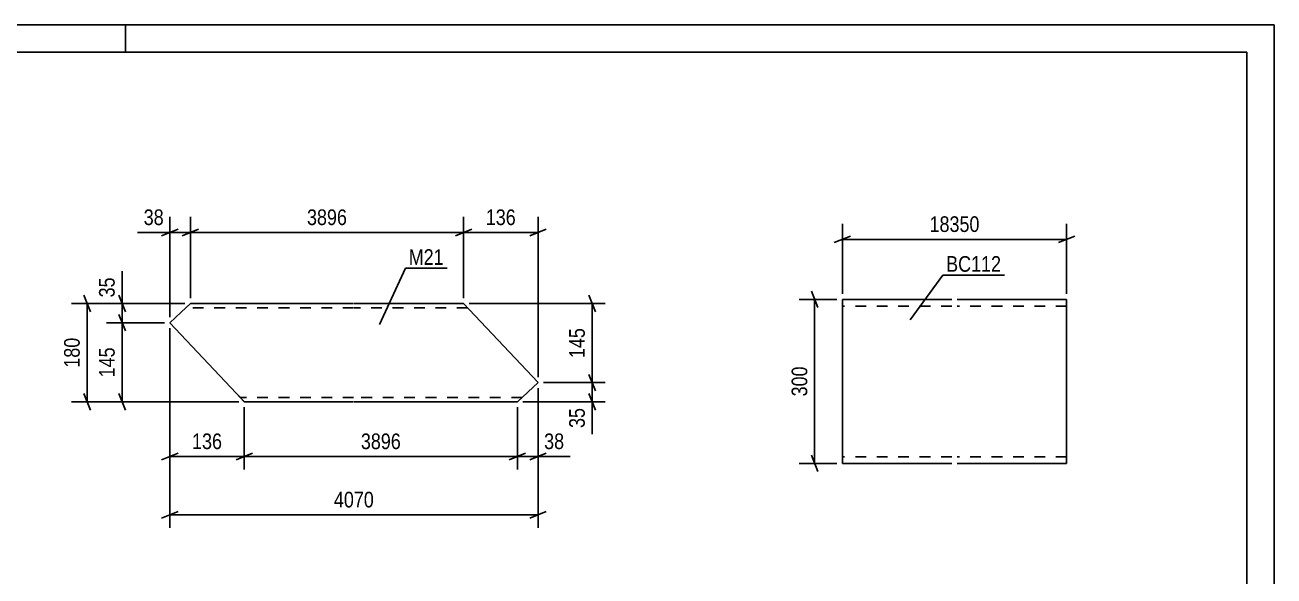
# Model space of a CAD drawing. Header units: millimetres. Extents: x 0 to 841, y 0 to 594.
# Drawn here: x 612.6 to 841, y 493.2 to 594 of the extents above; entities that cross this region are included whole.
import ezdxf

# ---------------------------------------------------------------- set-up
doc = ezdxf.new("R2010")
doc.units = ezdxf.units.MM
doc.linetypes.add('DXK_LINE_DOT2', pattern=[3.9198, 1.9599, -1.9599])
doc.styles.add('Arial Narrow', font='ARIALN.TTF', dxfattribs={"height": 0.2})

# ---------------------------------------------------------------- blocks, each defined once
blk = doc.blocks.new('Unknown-389636314-26907')
at = {"color": 5, "linetype": 'Continuous'}
for p, q in [((841, 594), (0, 594)), ((631, 589), (631, 594)), ((841, 0), (841, 594)), ((836, 589), (5, 589)), ((836, 5), (836, 589))]:
    blk.add_line(p, q, dxfattribs=at)
blk = doc.blocks.new('Part-389636314-26995 - 26994')
at = {"color": 2, "linetype": 'Continuous'}
for p, q in [((641.15, 541.43), (639.09, 539.5)), ((642.85, 543.03), (641.15, 541.43)), ((672.7, 543.03), (642.85, 543.03)), ((692.8, 543.03), (672.8, 543.03)), ((692.8, 543.03), (706.41, 528.56)), ((651.2, 526.63), (639.09, 539.5)), ((702.65, 525.03), (706.41, 528.56)), ((652.7, 525.03), (651.2, 526.63)), ((672.7, 525.03), (652.7, 525.03)), ((702.65, 525.03), (672.8, 525.03))]:
    blk.add_line(p, q, dxfattribs=at)
at = {"color": 7, "linetype": 'DXK_LINE_DOT2'}
for p, q in [((642.85, 543.03), (641.8, 542.04)), ((672.7, 542.23), (642, 542.23)), ((693.55, 542.23), (672.8, 542.23)), ((652.59, 525.15), (651.2, 526.63)), ((672.7, 525.83), (651.95, 525.83)), ((703.5, 525.83), (672.8, 525.83))]:
    blk.add_line(p, q, dxfattribs=at)
blk = doc.blocks.new('Part-389636314-27232 - 27231')
at = {"color": 2, "linetype": 'Continuous'}
for p, q in [((782.08, 543.77), (762.08, 543.77)), ((762.08, 516.17), (762.08, 543.77)), ((803.08, 543.77), (783.08, 543.77)), ((803.08, 543.77), (803.08, 513.77)), ((762.08, 516.17), (762.08, 513.77)), ((782.08, 513.77), (762.08, 513.77)), ((803.08, 513.77), (783.08, 513.77))]:
    blk.add_line(p, q, dxfattribs=at)
at = {"color": 7, "linetype": 'DXK_LINE_DOT2'}
for p, q in [((782.08, 542.57), (762.08, 542.57)), ((803.08, 542.57), (783.08, 542.57)), ((762.08, 513.95), (762.08, 516.17)), ((762.08, 514.97), (762.08, 515.06)), ((782.08, 514.97), (762.08, 514.97)), ((803.08, 514.97), (783.08, 514.97)), ((803.08, 514.97), (803.08, 515.06))]:
    blk.add_line(p, q, dxfattribs=at)
blk = doc.blocks.new('StraightDimension-389636314-29744 - 26994')
at = {"color": 7, "linetype": 'Continuous'}
for p, q in [((624.56, 541.53), (623.36, 544.53)), ((641.85, 543.03), (621.11, 543.03)), ((623.96, 525.03), (623.96, 543.03)), ((623.36, 526.53), (624.56, 523.53)), ((651.7, 525.03), (621.11, 525.03))]:
    blk.add_line(p, q, dxfattribs=at)
at = {"color": 0}
blk.add_wipeout([(623.21, 537.37), (619.01, 537.37), (619.01, 530.69), (623.21, 530.69)], dxfattribs=at)
at = {"color": 3, "style": 'Arial Narrow'}
blk.add_text('180', height=2.863, rotation=90.0002, dxfattribs=at).set_placement((622.61, 531.29))
blk = doc.blocks.new('StraightDimension-389636314-43857 - 26994')
at = {"color": 7, "linetype": 'Continuous'}
for p, q in [((706.41, 527.56), (706.41, 512.63)), ((702.65, 524.03), (702.65, 512.63)), ((701.15, 514.43), (704.15, 515.63)), ((702.65, 515.03), (706.41, 515.03)), ((707.91, 515.63), (704.91, 514.43))]:
    blk.add_line(p, q, dxfattribs=at)
at = {"color": 0}
blk.add_wipeout([(711.79, 515.78), (711.79, 519.98), (706.93, 519.98), (706.93, 515.78)], dxfattribs=at)
at = {"color": 7, "linetype": 'Continuous'}
blk.add_line((706.41, 515.03), (712.31, 515.03), dxfattribs=at)
blk.add_line((706.41, 515.03), (712.31, 515.03), dxfattribs=at)
at = {"color": 3, "style": 'Arial Narrow'}
blk.add_text('38', height=2.863, dxfattribs=at).set_placement((707.53, 516.38))
blk = doc.blocks.new('StraightDimension-389636314-43859 - 26994')
at = {"color": 7, "linetype": 'Continuous'}
for p, q in [((639.09, 538.5), (639.09, 512.63)), ((652.7, 524.03), (652.7, 512.63)), ((640.59, 515.63), (637.59, 514.43)), ((639.09, 515.03), (652.7, 515.03)), ((651.2, 514.43), (654.2, 515.63))]:
    blk.add_line(p, q, dxfattribs=at)
at = {"color": 0}
blk.add_wipeout([(649.24, 515.78), (649.24, 519.98), (642.55, 519.98), (642.55, 515.78)], dxfattribs=at)
at = {"color": 3, "style": 'Arial Narrow'}
blk.add_text('136', height=2.863, dxfattribs=at).set_placement((643.15, 516.38))
blk = doc.blocks.new('StraightDimension-389636314-27403 - 26994')
at = {"color": 7, "linetype": 'Continuous'}
for p, q in [((639.09, 538.5), (639.09, 501.96)), ((706.41, 527.56), (706.41, 501.96)), ((640.59, 504.96), (637.59, 503.76)), ((704.91, 503.76), (707.91, 504.96)), ((639.09, 504.36), (706.41, 504.36))]:
    blk.add_line(p, q, dxfattribs=at)
at = {"color": 0}
blk.add_wipeout([(677.01, 505.11), (677.01, 509.31), (668.49, 509.31), (668.49, 505.11)], dxfattribs=at)
at = {"color": 3, "style": 'Arial Narrow'}
blk.add_text('4070', height=2.863, dxfattribs=at).set_placement((669.09, 505.71))
blk = doc.blocks.new('StraightDimension-389636314-43906 - 26994')
at = {"color": 7, "linetype": 'Continuous'}
for p, q in [((716.92, 541.53), (715.72, 544.53)), ((693.8, 543.03), (718.72, 543.03)), ((716.32, 528.56), (716.32, 543.03)), ((715.72, 530.06), (716.92, 527.06)), ((707.41, 528.56), (718.72, 528.56))]:
    blk.add_line(p, q, dxfattribs=at)
at = {"color": 0}
blk.add_wipeout([(715.57, 539.14), (711.37, 539.14), (711.37, 532.45), (715.57, 532.45)], dxfattribs=at)
at = {"color": 3, "style": 'Arial Narrow'}
blk.add_text('145', height=2.863, rotation=90.0002, dxfattribs=at).set_placement((714.97, 533.05))
blk = doc.blocks.new('StraightDimension-389636314-43858 - 26994')
at = {"color": 7, "linetype": 'Continuous'}
for p, q in [((652.7, 524.03), (652.7, 512.63)), ((702.65, 524.03), (702.65, 512.63)), ((654.2, 515.63), (651.2, 514.43)), ((652.7, 515.03), (702.65, 515.03)), ((701.15, 514.43), (704.15, 515.63))]:
    blk.add_line(p, q, dxfattribs=at)
at = {"color": 0}
blk.add_wipeout([(681.93, 515.78), (681.93, 519.98), (673.42, 519.98), (673.42, 515.78)], dxfattribs=at)
at = {"color": 3, "style": 'Arial Narrow'}
blk.add_text('3896', height=2.863, dxfattribs=at).set_placement((674.02, 516.38))
blk = doc.blocks.new('StraightDimension-389636314-43907 - 26994')
at = {"color": 7, "linetype": 'Continuous'}
for p, q in [((715.72, 530.06), (716.92, 527.06)), ((707.41, 528.56), (718.72, 528.56)), ((716.32, 525.03), (716.32, 528.56)), ((716.92, 523.53), (715.72, 526.53)), ((703.65, 525.03), (718.72, 525.03))]:
    blk.add_line(p, q, dxfattribs=at)
at = {"color": 0}
blk.add_wipeout([(715.57, 524.5), (711.37, 524.5), (711.37, 519.65), (715.57, 519.65)], dxfattribs=at)
at = {"color": 7, "linetype": 'Continuous'}
blk.add_line((716.32, 525.03), (716.32, 519.12), dxfattribs=at)
blk.add_line((716.32, 525.03), (716.32, 519.12), dxfattribs=at)
at = {"color": 3, "style": 'Arial Narrow'}
blk.add_text('35', height=2.863, rotation=90.0002, dxfattribs=at).set_placement((714.97, 520.25))
blk = doc.blocks.new('StraightDimension-389636314-44015 - 26994')
at = {"color": 7, "linetype": 'Continuous'}
for p, q in [((692.8, 544.03), (692.8, 558.88)), ((706.41, 529.56), (706.41, 558.88)), ((694.3, 556.63), (691.3, 555.43)), ((692.8, 556.03), (706.41, 556.03)), ((704.91, 555.43), (707.91, 556.63))]:
    blk.add_line(p, q, dxfattribs=at)
at = {"color": 0}
blk.add_wipeout([(702.95, 556.78), (702.95, 560.98), (696.26, 560.98), (696.26, 556.78)], dxfattribs=at)
at = {"color": 3, "style": 'Arial Narrow'}
blk.add_text('136', height=2.863, dxfattribs=at).set_placement((696.86, 557.38))
blk = doc.blocks.new('StraightDimension-389636314-43951 - 26994')
at = {"color": 7, "linetype": 'Continuous'}
for p, q in [((629.75, 544.53), (630.95, 541.53)), ((641.85, 543.03), (627.5, 543.03)), ((630.35, 539.5), (630.35, 543.03)), ((638.09, 539.5), (627.5, 539.5)), ((630.95, 538), (629.75, 541))]:
    blk.add_line(p, q, dxfattribs=at)
at = {"color": 0}
blk.add_wipeout([(629.6, 548.41), (625.4, 548.41), (625.4, 543.55), (629.6, 543.55)], dxfattribs=at)
at = {"color": 7, "linetype": 'Continuous'}
blk.add_line((630.35, 543.03), (630.35, 548.94), dxfattribs=at)
blk.add_line((630.35, 543.03), (630.35, 548.94), dxfattribs=at)
at = {"color": 3, "style": 'Arial Narrow'}
blk.add_text('35', height=2.863, rotation=90.0002, dxfattribs=at).set_placement((629, 544.15))
blk = doc.blocks.new('StraightDimension-389636314-44016 - 26994')
at = {"color": 7, "linetype": 'Continuous'}
for p, q in [((642.85, 544.03), (642.85, 558.88)), ((692.8, 544.03), (692.8, 558.88)), ((644.35, 556.63), (641.35, 555.43)), ((642.85, 556.03), (692.8, 556.03)), ((691.3, 555.43), (694.3, 556.63))]:
    blk.add_line(p, q, dxfattribs=at)
at = {"color": 0}
blk.add_wipeout([(672.08, 556.78), (672.08, 560.98), (663.57, 560.98), (663.57, 556.78)], dxfattribs=at)
at = {"color": 3, "style": 'Arial Narrow'}
blk.add_text('3896', height=2.863, dxfattribs=at).set_placement((664.17, 557.38))
blk = doc.blocks.new('StraightDimension-389636314-43952 - 26994')
at = {"color": 7, "linetype": 'Continuous'}
for p, q in [((638.09, 539.5), (627.5, 539.5)), ((630.95, 538), (629.75, 541)), ((630.35, 525.03), (630.35, 539.5)), ((629.75, 526.53), (630.95, 523.53)), ((651.7, 525.03), (627.5, 525.03))]:
    blk.add_line(p, q, dxfattribs=at)
at = {"color": 0}
blk.add_wipeout([(629.6, 535.61), (625.4, 535.61), (625.4, 528.92), (629.6, 528.92)], dxfattribs=at)
at = {"color": 3, "style": 'Arial Narrow'}
blk.add_text('145', height=2.863, rotation=90.0002, dxfattribs=at).set_placement((629, 529.52))
blk = doc.blocks.new('StraightDimension-389636314-44017 - 26994')
at = {"color": 7, "linetype": 'Continuous'}
for p, q in [((639.09, 540.5), (639.09, 558.88)), ((642.85, 544.03), (642.85, 558.88)), ((637.59, 555.43), (640.59, 556.63)), ((639.09, 556.03), (642.85, 556.03)), ((644.35, 556.63), (641.35, 555.43))]:
    blk.add_line(p, q, dxfattribs=at)
at = {"color": 0}
blk.add_wipeout([(638.57, 556.78), (638.57, 560.98), (633.71, 560.98), (633.71, 556.78)], dxfattribs=at)
at = {"color": 7, "linetype": 'Continuous'}
blk.add_line((639.09, 556.03), (633.19, 556.03), dxfattribs=at)
blk.add_line((639.09, 556.03), (633.19, 556.03), dxfattribs=at)
at = {"color": 3, "style": 'Arial Narrow'}
blk.add_text('38', height=2.863, dxfattribs=at).set_placement((634.31, 557.38))
blk = doc.blocks.new('StraightDimension-389636314-27817 - 27231')
at = {"color": 7, "linetype": 'Continuous'}
for p, q in [((762.08, 544.77), (762.08, 557.62)), ((803.08, 544.77), (803.08, 557.62)), ((763.58, 555.37), (760.58, 554.17)), ((801.58, 554.17), (804.58, 555.37)), ((762.08, 554.77), (803.08, 554.77))]:
    blk.add_line(p, q, dxfattribs=at)
at = {"color": 0}
blk.add_wipeout([(787.75, 555.52), (787.75, 559.72), (777.41, 559.72), (777.41, 555.52)], dxfattribs=at)
at = {"color": 3, "style": 'Arial Narrow'}
blk.add_text('18350', height=2.863, dxfattribs=at).set_placement((778.01, 556.12))
blk = doc.blocks.new('StraightDimension-389636314-29730 - 27231')
at = {"color": 7, "linetype": 'Continuous'}
for p, q in [((761.08, 543.77), (754.15, 543.77)), ((757.6, 542.27), (756.4, 545.27)), ((757, 513.77), (757, 543.77)), ((756.4, 515.27), (757.6, 512.27)), ((761.08, 513.77), (754.15, 513.77))]:
    blk.add_line(p, q, dxfattribs=at)
at = {"color": 0}
blk.add_wipeout([(756.25, 532.11), (752.05, 532.11), (752.05, 525.43), (756.25, 525.43)], dxfattribs=at)
at = {"color": 3, "style": 'Arial Narrow'}
blk.add_text('300', height=2.863, rotation=90.0002, dxfattribs=at).set_placement((755.65, 526.03))
blk = doc.blocks.new('Mark-389636314-27860 - 26994')
at = {"color": 0}
blk.add_wipeout([(689.17, 550.1), (689.17, 553.1), (682.77, 553.1), (682.77, 550.1)], dxfattribs=at)
blk.add_wipeout([(689.17, 550.1), (689.17, 553.1), (682.77, 553.1), (682.77, 550.1)], dxfattribs=at)
at = {"color": 30, "linetype": 'Continuous'}
for p, q in [((677.41, 539.19), (682.17, 549.5)), ((682.17, 549.5), (689.77, 549.5))]:
    blk.add_line(p, q, dxfattribs=at)
at = {"color": 3, "style": 'Arial Narrow'}
blk.add_text('M21', height=2.863, dxfattribs=at).set_placement((682.77, 550.1))
blk = doc.blocks.new('Mark-389636314-27925 - 27231')
at = {"color": 0}
blk.add_wipeout([(791.1, 548.84), (791.1, 551.84), (781.05, 551.84), (781.05, 548.84)], dxfattribs=at)
blk.add_wipeout([(791.1, 548.84), (791.1, 551.84), (781.05, 551.84), (781.05, 548.84)], dxfattribs=at)
at = {"color": 30, "linetype": 'Continuous'}
for p, q in [((774.48, 540.06), (780.45, 548.24)), ((780.45, 548.24), (791.7, 548.24))]:
    blk.add_line(p, q, dxfattribs=at)
at = {"color": 3, "style": 'Arial Narrow'}
blk.add_text('BC112', height=2.863, dxfattribs=at).set_placement((781.05, 548.84))

msp = doc.modelspace()

# ---------------------------------------------------------------- block references
for name in ['Unknown-389636314-26907', 'Part-389636314-27232 - 27231', 'Part-389636314-26995 - 26994']:
    msp.add_blockref(name, (0, 0))

# ---------------------------------------------------------------- next in the draw order: block references
for name in ['StraightDimension-389636314-27817 - 27231', 'StraightDimension-389636314-29744 - 26994', 'StraightDimension-389636314-43857 - 26994']:
    msp.add_blockref(name, (0, 0))

# ---------------------------------------------------------------- next in the draw order: block references
for name in ['Mark-389636314-27925 - 27231', 'StraightDimension-389636314-29730 - 27231', 'StraightDimension-389636314-43859 - 26994']:
    msp.add_blockref(name, (0, 0))

# ---------------------------------------------------------------- next in the draw order: block references
msp.add_blockref('StraightDimension-389636314-27403 - 26994', (0, 0))

# ---------------------------------------------------------------- next in the draw order: block references
for name in ['StraightDimension-389636314-43951 - 26994', 'StraightDimension-389636314-43906 - 26994', 'StraightDimension-389636314-43858 - 26994']:
    msp.add_blockref(name, (0, 0))

# ---------------------------------------------------------------- next in the draw order: block references
for name in ['StraightDimension-389636314-43952 - 26994', 'StraightDimension-389636314-43907 - 26994']:
    msp.add_blockref(name, (0, 0))

# ---------------------------------------------------------------- next in the draw order: block references
msp.add_blockref('StraightDimension-389636314-44015 - 26994', (0, 0))

# ---------------------------------------------------------------- next in the draw order: block references
msp.add_blockref('StraightDimension-389636314-44016 - 26994', (0, 0))

# ---------------------------------------------------------------- next in the draw order: block references
for name in ['StraightDimension-389636314-44017 - 26994', 'Mark-389636314-27860 - 26994']:
    msp.add_blockref(name, (0, 0))

doc.saveas('drawing.dxf')
